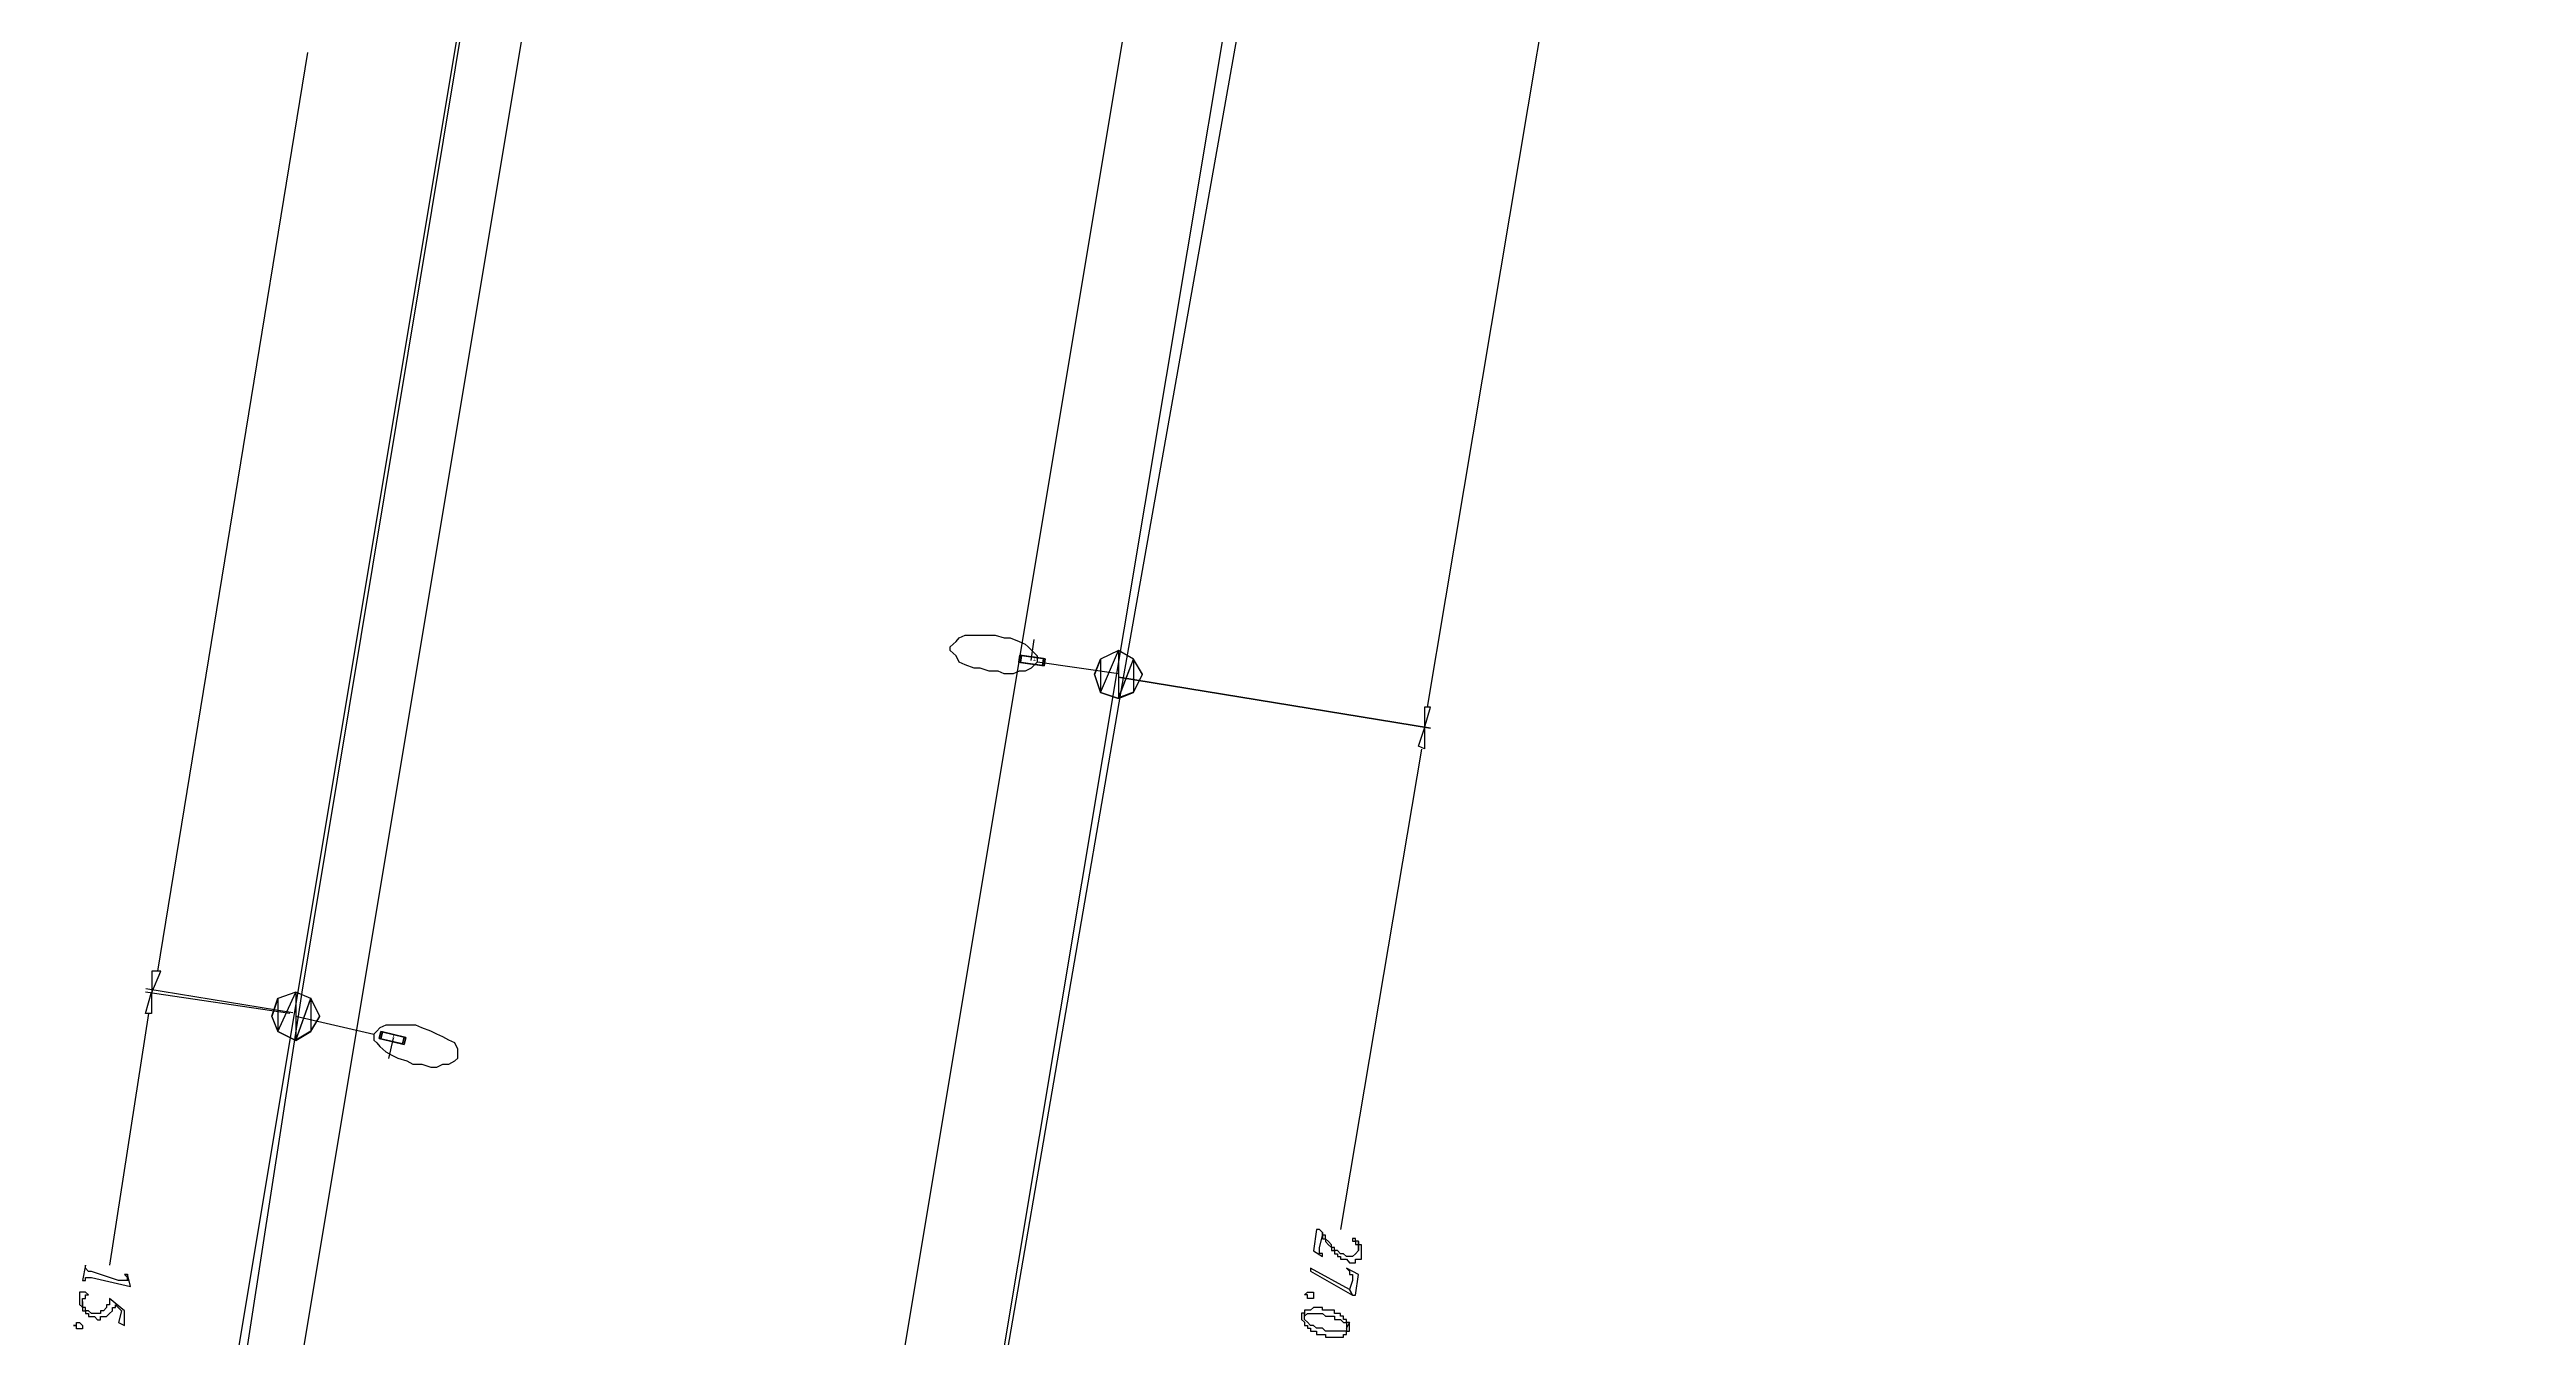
# Model space of a CAD drawing. Extents: x 212106 to 638151, y -1311344 to 1260505.
# Drawn here: x 337459 to 396387, y 591102 to 621752 of the extents above; entities that cross this region are included whole.
import ezdxf

# ---------------------------------------------------------------- set-up
doc = ezdxf.new("R2010")
doc.units = 0
doc.header["$MEASUREMENT"] = 0
for name, color, linetype in [('at_Entity', 7, 'Continuous'), ('DLXLUM01', 3, 'Continuous'), ('DLXLUMEX', 2, 'Continuous'), ('DLXSCENE', 7, 'Continuous')]:
    doc.layers.add(name, color=color, linetype=linetype)

# ---------------------------------------------------------------- blocks, each defined once
blk = doc.blocks.new('*U67')
for p, q in [((-259, 149), (-299, -16)), ((-299, -16), (-259, 149)), ((-221, 140), (-260, -25)), ((-260, -25), (-221, 140)), ((299, 16), (-259, 149)), ((-221, 140), (-259, 149)), ((-259, 149), (299, 16)), ((-259, 149), (-221, 140)), ((337, 7), (-221, 140)), ((-221, 140), (337, 7)), ((259, -149), (299, 16)), ((299, 16), (259, -149)), ((297, -158), (337, 7)), ((337, 7), (297, -158)), ((299, 16), (337, 7)), ((337, 7), (299, 16)), ((-299, -16), (259, -149)), ((259, -149), (-299, -16)), ((-299, -16), (-260, -25)), ((-260, -25), (-299, -16)), ((-260, -25), (297, -158)), ((297, -158), (-260, -25)), ((259, -149), (297, -158)), ((297, -158), (259, -149))]:
    blk.add_line(p, q)
at = {"color": 1}
blk.add_line((38, -9), (-78, -495), dxfattribs=at)
at = {"layer": 'DLXLUMEX', "color": 7}
blk.add_text('1', height=100, dxfattribs=at).set_placement((0, 0))
blk = doc.blocks.new('*U78')
for p, q in [((-310, 131), (-335, -37)), ((-335, -37), (-310, 131)), ((-271, 125), (-310, 131)), ((257, 49), (-310, 131)), ((-310, 131), (-271, 125)), ((-310, 131), (257, 49)), ((-271, 125), (-296, -43)), ((-296, -43), (-271, 125)), ((296, 43), (-271, 125)), ((-271, 125), (296, 43)), ((232, -120), (257, 49)), ((257, 49), (232, -120)), ((296, 43), (257, 49)), ((257, 49), (296, 43)), ((271, -125), (296, 43)), ((296, 43), (271, -125)), ((-335, -37), (232, -120)), ((-296, -43), (-335, -37)), ((-335, -37), (-296, -43)), ((232, -120), (-335, -37)), ((-296, -43), (271, -125)), ((271, -125), (-296, -43)), ((232, -120), (271, -125)), ((271, -125), (232, -120))]:
    blk.add_line(p, q)
at = {"color": 1}
blk.add_line((-39, 6), (33, 500), dxfattribs=at)
at = {"layer": 'DLXLUMEX', "color": 7}
blk.add_text('1', height=100, dxfattribs=at).set_placement((0, 0))
blk = doc.blocks.new('*U97')
for p, q in [((5101, 578299), (12745, 621511)), ((-6611, 618082), (-14469, 570721)), ((602, 552221), (5101, 578299)), ((-14469, 570721), (-20469, 531718))]:
    blk.add_line(p, q)

msp = doc.modelspace()

# ---------------------------------------------------------------- linework, layer by layer
at = {"layer": 'at_Entity', "color": 4}
for p, q in [((465456, 1237080), (356316, 581961)), ((449884, 1229433), (342316, 583735))]:
    msp.add_line(p, q, dxfattribs=at)
at = {"layer": 'at_Entity', "color": 1}
for p, q in [((448385, 1229513), (340674, 583168)), ((466885, 1229375), (358388, 580248))]:
    msp.add_line(p, q, dxfattribs=at)
at = {"layer": 'at_Entity', "color": 0}
for p, q in [((370245, 606098), (373602, 626169)), ((340032, 599819), (343603, 621677)), ((358888, 607534), (358960, 607601)), ((358960, 607601), (359031, 607668)), ((359031, 607668), (359101, 607748)), ((359101, 607748), (359244, 607815)), ((359244, 607815), (359387, 607815)), ((359387, 607815), (359530, 607815)), ((359530, 607815), (359744, 607815)), ((359744, 607815), (359959, 607815)), ((359959, 607815), (360173, 607748)), ((360173, 607748), (360316, 607748)), ((360316, 607748), (360530, 607668)), ((360530, 607668), (360673, 607601)), ((360673, 607601), (360745, 607534)), ((358888, 607454), (358888, 607534)), ((358888, 607534), (358888, 607534)), ((358960, 607387), (358888, 607454)), ((359031, 607320), (358960, 607387)), ((359101, 607173), (359031, 607320)), ((359244, 607107), (359101, 607173)), ((359460, 607026), (359244, 607107)), ((359603, 607026), (359460, 607026)), ((359816, 606960), (359603, 607026)), ((360030, 606960), (359816, 606960)), ((360173, 606893), (360030, 606960)), ((360530, 606960), (360388, 606893)), ((360673, 606960), (360530, 606960)), ((360816, 607026), (360673, 606960)), ((360745, 607534), (360888, 607387)), ((360888, 607107), (360816, 607026)), ((360888, 607387), (360959, 607320)), ((360959, 607173), (360888, 607107)), ((360959, 607320), (360959, 607240)), ((360959, 607240), (360959, 607173)), ((362888, 606894), (360960, 607175)), ((362316, 606884), (362459, 607244)), ((362316, 606884), (362459, 607244)), ((362459, 607240), (362316, 606879)), ((362459, 607240), (362316, 606879)), ((362459, 607240), (362316, 606879)), ((362459, 607240), (362316, 606879)), ((362887, 607454), (362459, 607240)), ((362887, 607454), (362459, 607240)), ((362459, 606452), (362887, 607454)), ((362459, 606452), (362887, 607454)), ((362887, 607454), (362459, 607240)), ((362887, 607454), (362459, 607240)), ((362887, 607454), (362459, 607240)), ((362459, 606452), (362887, 607454)), ((362459, 606452), (362887, 607454)), ((362887, 607454), (362459, 607240)), ((362459, 607244), (362459, 606456)), ((362459, 607244), (362459, 606456)), ((362459, 607240), (362459, 606452)), ((362459, 607240), (362459, 606452)), ((363244, 607240), (362887, 607454)), ((363244, 607240), (362887, 607454)), ((362887, 607454), (362887, 606305)), ((362887, 607454), (362887, 606305)), ((363244, 607240), (362887, 607454)), ((363244, 607240), (362887, 607454)), ((363244, 607240), (362887, 607454)), ((362887, 607454), (362887, 606305)), ((362887, 607454), (362887, 606305)), ((363244, 607240), (362887, 607454)), ((362887, 606305), (363244, 607240)), ((362887, 606305), (363244, 607240)), ((362888, 606323), (363245, 607244)), ((362888, 606323), (363245, 607244)), ((363458, 606879), (363244, 607240)), ((363458, 606879), (363244, 607240)), ((363458, 606879), (363244, 607240)), ((363458, 606879), (363244, 607240)), ((363459, 606884), (363245, 607244)), ((363245, 607244), (363245, 606456)), ((363245, 607244), (363245, 606456)), ((363459, 606884), (363245, 607244)), ((363245, 607244), (363245, 606456)), ((363245, 607244), (363245, 606456)), ((360388, 606893), (360173, 606893)), ((362459, 606456), (362316, 606884)), ((362459, 606456), (362316, 606884)), ((362316, 606879), (362459, 606452)), ((362316, 606879), (362459, 606452)), ((362316, 606879), (362459, 606452)), ((362316, 606879), (362459, 606452)), ((362459, 606452), (362887, 606305)), ((362887, 606305), (362459, 606452)), ((362459, 606452), (362887, 606305)), ((362459, 606452), (362887, 606305)), ((362887, 606305), (362459, 606452)), ((362459, 606452), (362887, 606305)), ((362887, 606305), (363244, 606452)), ((362887, 606305), (363244, 606452)), ((362887, 606305), (363244, 606452)), ((362887, 606305), (363244, 606452)), ((362888, 606814), (370316, 605598)), ((363245, 606456), (362888, 606323)), ((363245, 606456), (362888, 606323)), ((362889, 606820), (370316, 605607)), ((363244, 606452), (363458, 606879)), ((363244, 606452), (363458, 606879)), ((363244, 606452), (363458, 606879)), ((363244, 606452), (363458, 606879)), ((363245, 606456), (363459, 606884)), ((363245, 606456), (363459, 606884)), ((362887, 606305), (362887, 606305)), ((362887, 606305), (362887, 606305)), ((362887, 606305), (362887, 606305)), ((370316, 606103), (370173, 606103)), ((370173, 606103), (370173, 605609)), ((370173, 605609), (370316, 606103)), ((370031, 605176), (370174, 605603)), ((370174, 605603), (370174, 605109)), ((370102, 605104), (368173, 593670)), ((370174, 605109), (370031, 605176)), ((343174, 598810), (339745, 599316)), ((339745, 598810), (339888, 599316)), ((343246, 598826), (339747, 599397)), ((339888, 599316), (339888, 598810)), ((340103, 599816), (339889, 599816)), ((339889, 599816), (339889, 599311)), ((339889, 599311), (340103, 599816)), ((343317, 599316), (342888, 599169)), ((343317, 599316), (342888, 599169)), ((342888, 598384), (343317, 599316)), ((342888, 598384), (343317, 599316)), ((343317, 599316), (342888, 599169)), ((343317, 599316), (342888, 599169)), ((343317, 599316), (342888, 599169)), ((342888, 598384), (343317, 599316)), ((342888, 598384), (343317, 599316)), ((343317, 599316), (342888, 599169)), ((343674, 599169), (343317, 599316)), ((343674, 599169), (343317, 599316)), ((343317, 599316), (343317, 598171)), ((343317, 599316), (343317, 598171)), ((343674, 599169), (343317, 599316)), ((343674, 599169), (343317, 599316)), ((343674, 599169), (343317, 599316)), ((343317, 599316), (343317, 598171)), ((343317, 599316), (343317, 598171)), ((343674, 599169), (343317, 599316)), ((339817, 598810), (338888, 592820)), ((339888, 598810), (339745, 598810)), ((342745, 598750), (342889, 599176)), ((342745, 598750), (342889, 599176)), ((342889, 598391), (342745, 598750)), ((342889, 598391), (342745, 598750)), ((342888, 599169), (342746, 598743)), ((342888, 599169), (342746, 598743)), ((342888, 599169), (342746, 598743)), ((342888, 599169), (342746, 598743)), ((342746, 598743), (342888, 598384)), ((342746, 598743), (342888, 598384)), ((342746, 598743), (342888, 598384)), ((342746, 598743), (342888, 598384)), ((342888, 599169), (342888, 598384)), ((342888, 599169), (342888, 598384)), ((342889, 599176), (342889, 598391)), ((342889, 599176), (342889, 598391)), ((343317, 598171), (343674, 599169)), ((343317, 598171), (343674, 599169)), ((343317, 598745), (345175, 598320)), ((343318, 598178), (343674, 599176)), ((343318, 598178), (343674, 599176)), ((343889, 598750), (343674, 599176)), ((343674, 599176), (343674, 598391)), ((343674, 599176), (343674, 598391)), ((343889, 598750), (343674, 599176)), ((343674, 599176), (343674, 598391)), ((343674, 599176), (343674, 598391)), ((343888, 598743), (343674, 599169)), ((343888, 598743), (343674, 599169)), ((343888, 598743), (343674, 599169)), ((343888, 598743), (343674, 599169)), ((343674, 598391), (343889, 598750)), ((343674, 598391), (343889, 598750)), ((343674, 598384), (343888, 598743)), ((343674, 598384), (343888, 598743)), ((343674, 598384), (343888, 598743)), ((343674, 598384), (343888, 598743)), ((342888, 598384), (343317, 598171)), ((343317, 598171), (342888, 598384)), ((342888, 598384), (343317, 598171)), ((342888, 598384), (343317, 598171)), ((343317, 598171), (342888, 598384)), ((342888, 598384), (343317, 598171)), ((343317, 598171), (343674, 598384)), ((343317, 598171), (343674, 598384)), ((343317, 598171), (343674, 598384)), ((343317, 598171), (343674, 598384)), ((343317, 598171), (343317, 598171)), ((343317, 598171), (343317, 598171)), ((343317, 598171), (343317, 598171)), ((343674, 598391), (343318, 598178)), ((343674, 598391), (343318, 598178)), ((345246, 598389), (345174, 598323)), ((345174, 598323), (345174, 598256)), ((345174, 598256), (345174, 598177)), ((345174, 598177), (345246, 598110)), ((345318, 598469), (345246, 598389)), ((345460, 598536), (345318, 598469)), ((345603, 598536), (345460, 598536)), ((345746, 598536), (345603, 598536)), ((345961, 598536), (345746, 598536)), ((346175, 598536), (345961, 598536)), ((346317, 598469), (346175, 598536)), ((346531, 598389), (346317, 598469)), ((346675, 598323), (346531, 598389)), ((346818, 598256), (346675, 598323)), ((346960, 598177), (346818, 598256)), ((347104, 598110), (346960, 598177)), ((345246, 598110), (345318, 598030)), ((345318, 598030), (345460, 597897)), ((345460, 597897), (345603, 597817)), ((345603, 597817), (345746, 597751)), ((345746, 597751), (345961, 597684)), ((345961, 597684), (346103, 597604)), ((346103, 597604), (346317, 597604)), ((346317, 597604), (346531, 597538)), ((346531, 597538), (346675, 597538)), ((346675, 597538), (346818, 597604)), ((346818, 597604), (346960, 597604)), ((346960, 597604), (347104, 597684)), ((347174, 597964), (347104, 598110)), ((347104, 597684), (347174, 597751)), ((347174, 597897), (347174, 597964)), ((347174, 597817), (347174, 597897)), ((347174, 597751), (347174, 597817)), ((347174, 597817), (347174, 597817)), ((367601, 593669), (367531, 593165)), ((367673, 593669), (367601, 593669)), ((367744, 593603), (367673, 593669)), ((367673, 593669), (367673, 593669)), ((367673, 593244), (367744, 593523)), ((367744, 593523), (367744, 593603)), ((367744, 593603), (367744, 593603)), ((367744, 593533), (367744, 593599)), ((367744, 593599), (367744, 593533)), ((367815, 593533), (367744, 593533)), ((367744, 593533), (367744, 593533)), ((367744, 593533), (367744, 593453)), ((367744, 593453), (367744, 593453)), ((367744, 593453), (367744, 593453)), ((367744, 593453), (367815, 593453)), ((367815, 593453), (367815, 593533)), ((367887, 593387), (367815, 593453)), ((367815, 593453), (367815, 593453)), ((367815, 593453), (367815, 593453)), ((367815, 593453), (367815, 593387)), ((368530, 593460), (368460, 593460)), ((368460, 593460), (368460, 593460)), ((368460, 593460), (368460, 593460)), ((368460, 593460), (368460, 593460)), ((368460, 593460), (368460, 593393)), ((368530, 593393), (368530, 593460)), ((338318, 592819), (338246, 592461)), ((338318, 592753), (338318, 592819)), ((338318, 592819), (338318, 592819)), ((367531, 593165), (367744, 593032)), ((367673, 593165), (367673, 593244)), ((367673, 593244), (367673, 593244)), ((367673, 593098), (367673, 593165)), ((367673, 593165), (367673, 593165)), ((367673, 593165), (367673, 593165)), ((367744, 593098), (367673, 593098)), ((367673, 593098), (367673, 593098)), ((367673, 593098), (367673, 593098)), ((367744, 593032), (367744, 593098)), ((367744, 593032), (367744, 593032)), ((367815, 593387), (367815, 593387)), ((367815, 593387), (367887, 593307)), ((367959, 593307), (367887, 593387)), ((367887, 593387), (367887, 593387)), ((367887, 593387), (367887, 593387)), ((367887, 593307), (367887, 593307)), ((367887, 593307), (367959, 593241)), ((367959, 593241), (367959, 593307)), ((367959, 593307), (367959, 593307)), ((367959, 593307), (367959, 593307)), ((368031, 593241), (367959, 593241)), ((367959, 593241), (367959, 593241)), ((367959, 593241), (367959, 593241)), ((367959, 593241), (367959, 593175)), ((367959, 593175), (368031, 593175)), ((368031, 593175), (368031, 593241)), ((368031, 593241), (368031, 593241)), ((368031, 593241), (368031, 593241)), ((368101, 593175), (368031, 593175)), ((368031, 593175), (368031, 593175)), ((368031, 593175), (368031, 593095)), ((368031, 593095), (368101, 593095)), ((368173, 593095), (368101, 593175)), ((368101, 593175), (368101, 593175)), ((368101, 593095), (368101, 593095)), ((368101, 593095), (368101, 593029)), ((368101, 593029), (368173, 593029)), ((368244, 593095), (368173, 593095)), ((368173, 593095), (368173, 593095)), ((368173, 593095), (368173, 593095)), ((368173, 593029), (368173, 593029)), ((368173, 593029), (368173, 592962)), ((368173, 592962), (368244, 592962)), ((368316, 593029), (368244, 593095)), ((368244, 593095), (368244, 593095)), ((368244, 592962), (368244, 592962)), ((368244, 592962), (368244, 592962)), ((368244, 592962), (368316, 592962)), ((368388, 593029), (368316, 593029)), ((368316, 593029), (368316, 593029)), ((368316, 593029), (368316, 593029)), ((368316, 593029), (368316, 593029)), ((368316, 592962), (368316, 592962)), ((368316, 592962), (368388, 592882)), ((368458, 593029), (368388, 593029)), ((368388, 593029), (368388, 593029)), ((368388, 592882), (368388, 592882)), ((368388, 592882), (368388, 592882)), ((368388, 592882), (368458, 592882)), ((368530, 593095), (368458, 593029)), ((368458, 593029), (368458, 593029)), ((368458, 593029), (368458, 593029)), ((368458, 592882), (368458, 592882)), ((368458, 592882), (368458, 592882)), ((368458, 592882), (368530, 592882)), ((368460, 593393), (368530, 593393)), ((368602, 593393), (368530, 593393)), ((368530, 593393), (368530, 593393)), ((368530, 593393), (368530, 593393)), ((368530, 593393), (368530, 593314)), ((368530, 593314), (368530, 593314)), ((368530, 593314), (368602, 593314)), ((368601, 593175), (368530, 593095)), ((368530, 593095), (368530, 593095)), ((368530, 593095), (368530, 593095)), ((368530, 592882), (368530, 592962)), ((368530, 592962), (368601, 592962)), ((368601, 593307), (368601, 593387)), ((368601, 593387), (368601, 593175)), ((368673, 593307), (368601, 593307)), ((368601, 593175), (368601, 593175)), ((368601, 593175), (368601, 593175)), ((368601, 592962), (368601, 592962)), ((368601, 592962), (368601, 592962)), ((368601, 592962), (368673, 592962)), ((368602, 593168), (368602, 593393)), ((368602, 593314), (368602, 593247)), ((368602, 593247), (368602, 593247)), ((368602, 593247), (368602, 593168)), ((368602, 593168), (368602, 593168)), ((368673, 593241), (368673, 593307)), ((368673, 593307), (368673, 593307)), ((368673, 593175), (368673, 593241)), ((368673, 593241), (368673, 593241)), ((368673, 593095), (368673, 593175)), ((368673, 593175), (368673, 593175)), ((368673, 593175), (368673, 593175)), ((368673, 593029), (368673, 593095)), ((368673, 593095), (368673, 593095)), ((368673, 592962), (368673, 593029)), ((368673, 593029), (368673, 593029)), ((368673, 593029), (368673, 593029)), ((338246, 592461), (338318, 592461)), ((338389, 592673), (338318, 592753)), ((338318, 592753), (338318, 592753)), ((338318, 592753), (338318, 592753)), ((338318, 592753), (338318, 592753)), ((338318, 592461), (338318, 592527)), ((338318, 592527), (338318, 592527)), ((338318, 592527), (338318, 592527)), ((338318, 592527), (338389, 592527)), ((338318, 592461), (338318, 592461)), ((338318, 592461), (338318, 592461)), ((338460, 592673), (338389, 592673)), ((338389, 592673), (338389, 592673)), ((338389, 592673), (338389, 592673)), ((338389, 592673), (338389, 592673)), ((338389, 592527), (338389, 592527)), ((338389, 592527), (338389, 592527)), ((338389, 592527), (338460, 592527)), ((339103, 592461), (338460, 592673)), ((338460, 592673), (338460, 592673)), ((338460, 592527), (338460, 592527)), ((338460, 592527), (339389, 592315)), ((339175, 592461), (339103, 592461)), ((339103, 592461), (339103, 592461)), ((339245, 592461), (339175, 592461)), ((339175, 592461), (339175, 592461)), ((339317, 592598), (339245, 592598)), ((339245, 592598), (339317, 592532)), ((339317, 592461), (339245, 592461)), ((339245, 592461), (339245, 592461)), ((339245, 592461), (339245, 592461)), ((339245, 592461), (339245, 592461)), ((339389, 592315), (339317, 592607)), ((339317, 592607), (339317, 592461)), ((339317, 592452), (339317, 592598)), ((339317, 592532), (339317, 592532)), ((339317, 592532), (339317, 592452)), ((339317, 592461), (339317, 592461)), ((368388, 592245), (367460, 592749)), ((367460, 592749), (367460, 592683)), ((367460, 592683), (368460, 592112)), ((368603, 592604), (368316, 592749)), ((368316, 592749), (368316, 592749)), ((368316, 592749), (368388, 592683)), ((368388, 592683), (368388, 592683)), ((368388, 592683), (368388, 592683)), ((368388, 592683), (368388, 592604)), ((368388, 592604), (368460, 592604)), ((368460, 592458), (368388, 592245)), ((368460, 592112), (368388, 592245)), ((368388, 592245), (368460, 592112)), ((368460, 592604), (368460, 592604)), ((368460, 592604), (368460, 592604)), ((368460, 592604), (368460, 592537)), ((368460, 592537), (368460, 592537)), ((368460, 592537), (368460, 592458)), ((368531, 592112), (368603, 592604)), ((338246, 592179), (338174, 592179)), ((338174, 592179), (338174, 592113)), ((338174, 592113), (338174, 592113)), ((338174, 592113), (338174, 592033)), ((338174, 592033), (338174, 592033)), ((338174, 592033), (338174, 592033)), ((338174, 592033), (338174, 591967)), ((338174, 591967), (338174, 591967)), ((338174, 591967), (338174, 591887)), ((338174, 591887), (338174, 591887)), ((338174, 591887), (338174, 591887)), ((338174, 591887), (338246, 591821)), ((338318, 592179), (338246, 592179)), ((338246, 592179), (338246, 592179)), ((338246, 592179), (338246, 592179)), ((338246, 591967), (338246, 592033)), ((338246, 592033), (338318, 592033)), ((338246, 591821), (338246, 591967)), ((338246, 591967), (338246, 591967)), ((338246, 591967), (338246, 591967)), ((338246, 591882), (338246, 591961)), ((338246, 591961), (338246, 591961)), ((338246, 591961), (338246, 591815)), ((338246, 591815), (338246, 591882)), ((338246, 591882), (338246, 591882)), ((338317, 591815), (338246, 591815)), ((338246, 591815), (338246, 591815)), ((338246, 591815), (338246, 591815)), ((338246, 591815), (338246, 591815)), ((338246, 591815), (338246, 591736)), ((338246, 591736), (338246, 591736)), ((338246, 591736), (338317, 591736)), ((338317, 591736), (338317, 591815)), ((338388, 591736), (338317, 591736)), ((338317, 591736), (338317, 591736)), ((338317, 591736), (338317, 591669)), ((338317, 591669), (338317, 591669)), ((338317, 591669), (338388, 591669)), ((338389, 592113), (338318, 592179)), ((338318, 592179), (338318, 592179)), ((338318, 592179), (338318, 592179)), ((338318, 592179), (338318, 592179)), ((338318, 592033), (338318, 592113)), ((338318, 592113), (338318, 592113)), ((338318, 592113), (338318, 592113)), ((338318, 592113), (338389, 592113)), ((338318, 592033), (338318, 592033)), ((338459, 591669), (338388, 591736)), ((338388, 591736), (338388, 591736)), ((338388, 591669), (338388, 591669)), ((338388, 591669), (338388, 591603)), ((338531, 591669), (338459, 591669)), ((338459, 591669), (338459, 591669)), ((338459, 591669), (338459, 591669)), ((338603, 591669), (338531, 591669)), ((338531, 591669), (338531, 591669)), ((338674, 591669), (338603, 591669)), ((338603, 591669), (338603, 591669)), ((338746, 591736), (338674, 591736)), ((338674, 591736), (338674, 591669)), ((338674, 591669), (338674, 591669)), ((338674, 591669), (338674, 591669)), ((338816, 591815), (338746, 591736)), ((338746, 591736), (338746, 591736)), ((338746, 591736), (338746, 591736)), ((338888, 591882), (338816, 591882)), ((338816, 591882), (338816, 591882)), ((338816, 591882), (338816, 591815)), ((338816, 591815), (338816, 591815)), ((338816, 591815), (338816, 591815)), ((338816, 591603), (338888, 591669)), ((339246, 591736), (338888, 592028)), ((338888, 592028), (338888, 592028)), ((338888, 592028), (338888, 591961)), ((338888, 591961), (338888, 591961)), ((338888, 591961), (338888, 591882)), ((338888, 591669), (338959, 591736)), ((338888, 591669), (338888, 591669)), ((338888, 591669), (338888, 591669)), ((338888, 591669), (338888, 591669)), ((338959, 591736), (338959, 591815)), ((338959, 591815), (339031, 591815)), ((338959, 591736), (338959, 591736)), ((338959, 591736), (338959, 591736)), ((339031, 591815), (339031, 591882)), ((339031, 591882), (339174, 591736)), ((339174, 591736), (339103, 591457)), ((339246, 591391), (339246, 591736)), ((367317, 591678), (367246, 591678)), ((367246, 591678), (367246, 591612)), ((367317, 592113), (367388, 592179)), ((367388, 592113), (367317, 592113)), ((367317, 592113), (367317, 592113)), ((367317, 592113), (367317, 592113)), ((367388, 591752), (367317, 591752)), ((367317, 591752), (367317, 591672)), ((367317, 591612), (367317, 591678)), ((367317, 591678), (367317, 591678)), ((367317, 591678), (367317, 591678)), ((367317, 591672), (367317, 591606)), ((367317, 591606), (367388, 591672)), ((367388, 592179), (367388, 592179)), ((367388, 592179), (367388, 592179)), ((367388, 592179), (367388, 592179)), ((367388, 592179), (367460, 592179)), ((367388, 592033), (367388, 592113)), ((367460, 592033), (367388, 592033)), ((367388, 592033), (367388, 592033)), ((367459, 591752), (367388, 591752)), ((367388, 591752), (367388, 591752)), ((367388, 591672), (367388, 591672)), ((367388, 591672), (367388, 591672)), ((367388, 591672), (367459, 591672)), ((367530, 591818), (367459, 591752)), ((367459, 591752), (367459, 591752)), ((367459, 591752), (367459, 591752)), ((367459, 591672), (367459, 591672)), ((367459, 591672), (367459, 591672)), ((367459, 591672), (367530, 591672)), ((367460, 592179), (367460, 592179)), ((367460, 592179), (367460, 592179)), ((367460, 592179), (367532, 592179)), ((367532, 592033), (367460, 592033)), ((367460, 592033), (367460, 592033)), ((367460, 592033), (367460, 592033)), ((367460, 592033), (367460, 592033)), ((367602, 591818), (367530, 591818)), ((367530, 591818), (367530, 591818)), ((367530, 591672), (367530, 591672)), ((367530, 591672), (367602, 591672)), ((367532, 592179), (367532, 592179)), ((367532, 592179), (367532, 592113)), ((367532, 592113), (367532, 592033)), ((367532, 592113), (367532, 592113)), ((367532, 592113), (367532, 592113)), ((367532, 592113), (367532, 592113)), ((367532, 592113), (367532, 592113)), ((367532, 592033), (367532, 592033)), ((367674, 591818), (367602, 591818)), ((367602, 591818), (367602, 591818)), ((367602, 591818), (367602, 591818)), ((367602, 591672), (367602, 591672)), ((367602, 591672), (367674, 591672)), ((367745, 591818), (367674, 591818)), ((367674, 591818), (367674, 591818)), ((367674, 591672), (367674, 591672)), ((367674, 591672), (367745, 591672)), ((367745, 591752), (367745, 591818)), ((367817, 591752), (367745, 591752)), ((367745, 591672), (367745, 591672)), ((367745, 591672), (367817, 591606)), ((367887, 591752), (367817, 591752)), ((367817, 591752), (367817, 591752)), ((367959, 591752), (367887, 591752)), ((367887, 591752), (367887, 591752)), ((368031, 591752), (367959, 591752)), ((367959, 591752), (367959, 591752)), ((368031, 591672), (368031, 591752)), ((368102, 591672), (368031, 591672)), ((368174, 591672), (368102, 591672)), ((368102, 591672), (368102, 591672)), ((368102, 591672), (368102, 591672)), ((368174, 591606), (368174, 591672)), ((368460, 592112), (368531, 592112)), ((338102, 591391), (338032, 591391)), ((338032, 591391), (338032, 591391)), ((338032, 591391), (338102, 591391)), ((338102, 591391), (338102, 591457)), ((338102, 591457), (338102, 591457)), ((338102, 591457), (338102, 591457)), ((338102, 591457), (338174, 591457)), ((338102, 591311), (338102, 591391)), ((338174, 591311), (338102, 591311)), ((338102, 591311), (338102, 591311)), ((338102, 591311), (338102, 591311)), ((338174, 591457), (338174, 591457)), ((338174, 591457), (338174, 591457)), ((338174, 591457), (338245, 591391)), ((338245, 591311), (338174, 591311)), ((338174, 591311), (338174, 591311)), ((338174, 591311), (338174, 591311)), ((338245, 591391), (338245, 591391)), ((338245, 591391), (338245, 591391)), ((338245, 591391), (338245, 591391)), ((338245, 591391), (338245, 591311)), ((338245, 591311), (338245, 591311)), ((338245, 591311), (338245, 591311)), ((338245, 591311), (338245, 591311)), ((338245, 591311), (338245, 591311)), ((338388, 591603), (338459, 591603)), ((338459, 591603), (338459, 591603)), ((338459, 591603), (338459, 591603)), ((338459, 591603), (338531, 591603)), ((338531, 591603), (338531, 591603)), ((338531, 591603), (338603, 591524)), ((338603, 591524), (338603, 591524)), ((338603, 591524), (338674, 591524)), ((338674, 591524), (338674, 591603)), ((338674, 591603), (338746, 591603)), ((338746, 591603), (338746, 591603)), ((338746, 591603), (338746, 591603)), ((338746, 591603), (338816, 591603)), ((338816, 591603), (338816, 591603)), ((338816, 591603), (338816, 591603)), ((339103, 591457), (339246, 591391)), ((367246, 591612), (367246, 591612)), ((367246, 591612), (367246, 591612)), ((367246, 591612), (367246, 591532)), ((367246, 591532), (367246, 591532)), ((367246, 591532), (367246, 591532)), ((367246, 591532), (367317, 591466)), ((367317, 591532), (367317, 591612)), ((367317, 591606), (367317, 591606)), ((367317, 591606), (367317, 591606)), ((367317, 591606), (367317, 591606)), ((367389, 591466), (367317, 591532)), ((367317, 591532), (367317, 591532)), ((367317, 591532), (367317, 591532)), ((367317, 591532), (367317, 591532)), ((367317, 591466), (367317, 591466)), ((367317, 591466), (367317, 591466)), ((367317, 591466), (367317, 591387)), ((367317, 591387), (367317, 591387)), ((367317, 591387), (367389, 591387)), ((367459, 591387), (367389, 591466)), ((367389, 591466), (367389, 591466)), ((367389, 591466), (367389, 591466)), ((367389, 591387), (367389, 591320)), ((367389, 591320), (367389, 591320)), ((367389, 591320), (367459, 591320)), ((367531, 591387), (367459, 591387)), ((367459, 591387), (367459, 591387)), ((367459, 591387), (367459, 591387)), ((367459, 591320), (367459, 591254)), ((367459, 591254), (367459, 591254)), ((367459, 591254), (367531, 591254)), ((367602, 591320), (367531, 591387)), ((367531, 591387), (367531, 591387)), ((367531, 591387), (367531, 591387)), ((367531, 591254), (367531, 591254)), ((367531, 591254), (367531, 591254)), ((367531, 591254), (367602, 591254)), ((367674, 591320), (367602, 591320)), ((367602, 591320), (367602, 591320)), ((367602, 591254), (367602, 591174)), ((367602, 591174), (367674, 591174)), ((367746, 591320), (367674, 591320)), ((367674, 591320), (367674, 591320)), ((367674, 591174), (367674, 591174)), ((367674, 591174), (367746, 591174)), ((367817, 591254), (367746, 591320)), ((367746, 591320), (367746, 591320)), ((367746, 591174), (367746, 591174)), ((367746, 591174), (367817, 591174)), ((367817, 591606), (367817, 591606)), ((367817, 591606), (367817, 591606)), ((367817, 591606), (367887, 591606)), ((367888, 591254), (367817, 591254)), ((367817, 591254), (367817, 591254)), ((367817, 591174), (367817, 591174)), ((367817, 591174), (367817, 591108)), ((367817, 591108), (367888, 591108)), ((367887, 591606), (367887, 591606)), ((367887, 591606), (367959, 591606)), ((367959, 591254), (367888, 591254)), ((367888, 591254), (367888, 591254)), ((367888, 591108), (367888, 591108)), ((367888, 591108), (367959, 591108)), ((367959, 591606), (367959, 591606)), ((367959, 591606), (368031, 591606)), ((368031, 591254), (367959, 591254)), ((367959, 591254), (367959, 591254)), ((367959, 591108), (367959, 591108)), ((367959, 591108), (368031, 591108)), ((368031, 591606), (368031, 591526)), ((368031, 591526), (368102, 591526)), ((368102, 591254), (368031, 591254)), ((368031, 591254), (368031, 591254)), ((368031, 591108), (368031, 591108)), ((368031, 591108), (368102, 591108)), ((368102, 591526), (368102, 591526)), ((368102, 591526), (368174, 591526)), ((368174, 591254), (368102, 591254)), ((368102, 591254), (368102, 591254)), ((368102, 591108), (368102, 591108)), ((368102, 591108), (368102, 591108)), ((368102, 591108), (368174, 591108)), ((368245, 591606), (368174, 591606)), ((368174, 591606), (368174, 591606)), ((368174, 591526), (368174, 591526)), ((368174, 591526), (368245, 591460)), ((368246, 591254), (368174, 591254)), ((368174, 591254), (368174, 591254)), ((368174, 591254), (368174, 591254)), ((368174, 591108), (368174, 591108)), ((368174, 591108), (368246, 591108)), ((368245, 591526), (368245, 591606)), ((368245, 591606), (368245, 591606)), ((368316, 591526), (368245, 591526)), ((368245, 591460), (368245, 591460)), ((368245, 591460), (368245, 591460)), ((368245, 591460), (368316, 591460)), ((368317, 591254), (368246, 591254)), ((368246, 591254), (368246, 591254)), ((368246, 591108), (368246, 591174)), ((368246, 591174), (368246, 591174)), ((368246, 591174), (368317, 591174)), ((368316, 591460), (368316, 591526)), ((368316, 591526), (368316, 591526)), ((368387, 591460), (368316, 591460)), ((368316, 591460), (368316, 591394)), ((368316, 591314), (368387, 591460)), ((368316, 591394), (368316, 591394)), ((368316, 591394), (368316, 591394)), ((368316, 591394), (368316, 591314)), ((368316, 591314), (368316, 591314)), ((368388, 591466), (368317, 591320)), ((368317, 591320), (368317, 591320)), ((368317, 591320), (368317, 591254)), ((368317, 591254), (368317, 591254)), ((368317, 591254), (368317, 591254)), ((368317, 591174), (368317, 591254)), ((368317, 591254), (368388, 591254)), ((368317, 591174), (368317, 591174)), ((368317, 591174), (368317, 591174)), ((368388, 591387), (368388, 591466)), ((368388, 591320), (368388, 591387)), ((368388, 591387), (368388, 591387)), ((368388, 591387), (368388, 591387)), ((368388, 591254), (368388, 591320)), ((368388, 591254), (368388, 591254)), ((368388, 591254), (368388, 591254))]:
    msp.add_line(p, q, dxfattribs=at)

# ---------------------------------------------------------------- block references
at = {"layer": 'DLXLUM01'}
for name, p in [('*U78', (360852, 607210)), ('*U67', (345599, 598235))]:
    msp.add_blockref(name, p, dxfattribs=at)
at = {"layer": 'DLXSCENE'}
msp.add_blockref('*U97', (357928, 28595), dxfattribs=at)

doc.saveas('drawing.dxf')
